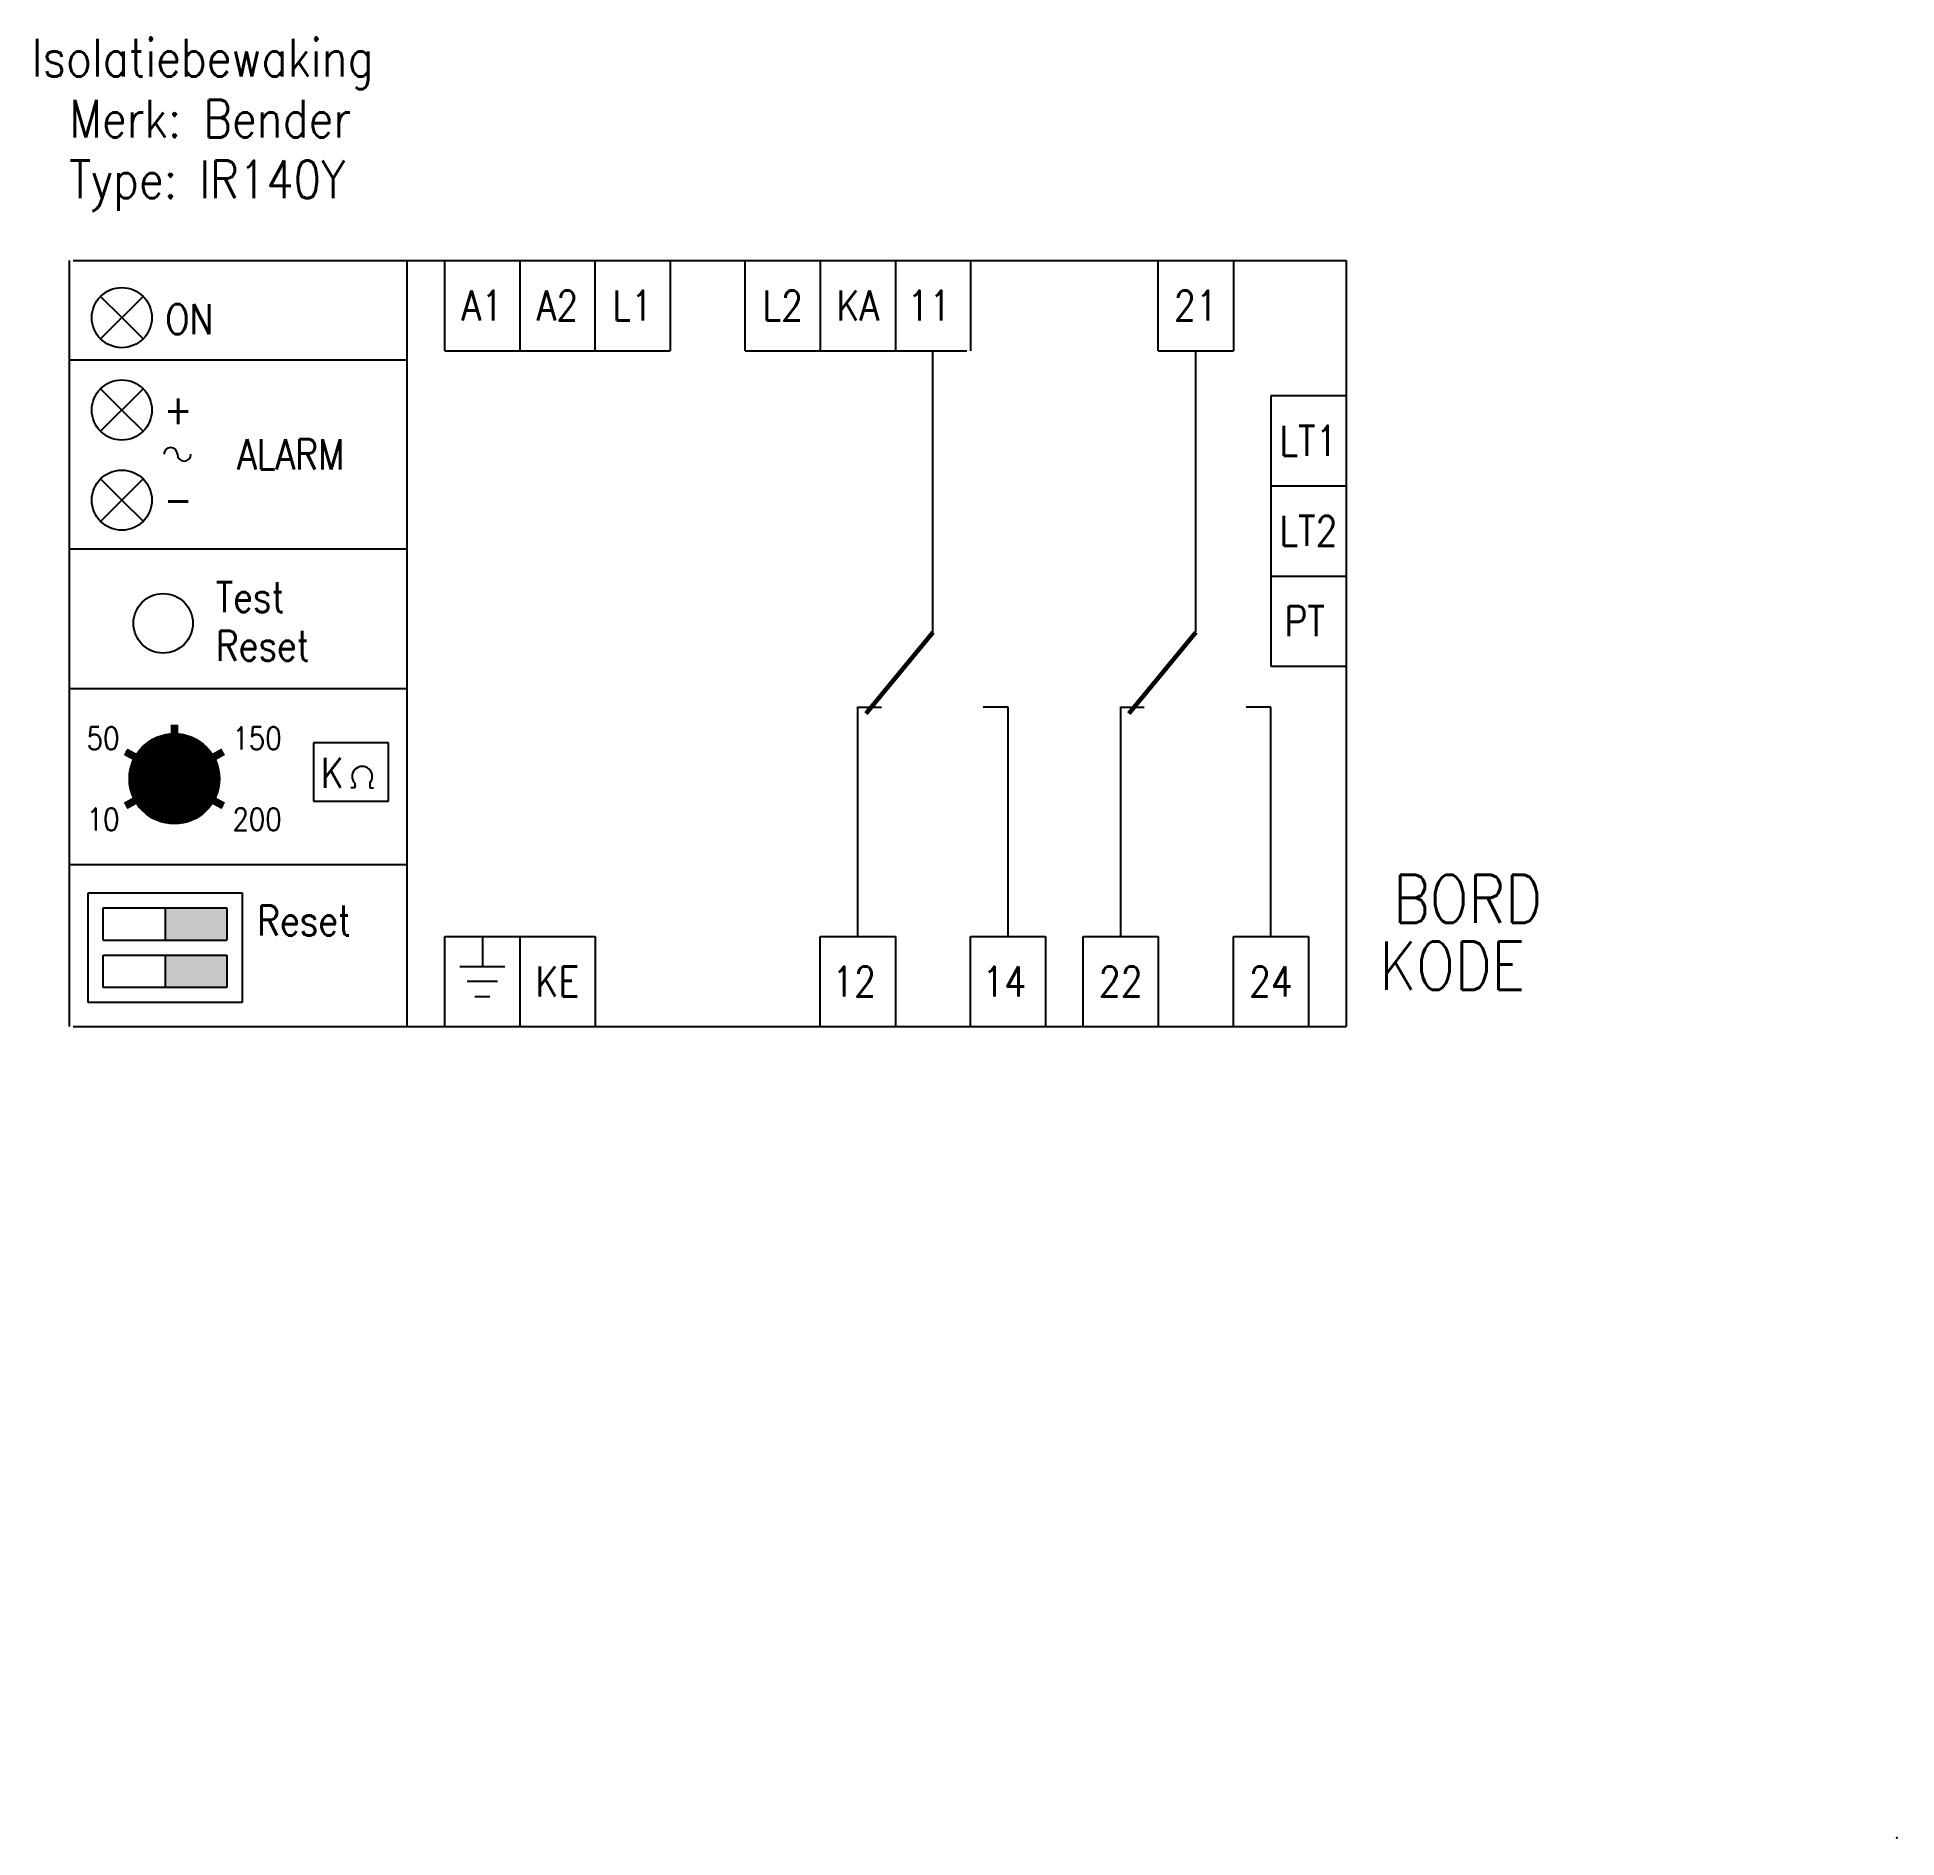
# Model space of a CAD drawing. Extents: x 175 to 299, y 78 to 198.
import ezdxf
from ezdxf.enums import TextEntityAlignment as Align

# ---------------------------------------------------------------- set-up
doc = ezdxf.new("R2010")
doc.units = 0
doc.header["$LTSCALE"] = 6
for name, color, linetype in [('1', 8, 'CONTINUOUS'), ('11', 30, 'CONTINUOUS'), ('12', 30, 'CONTINUOUS'), ('3', 30, 'CONTINUOUS')]:
    doc.layers.add(name, color=color, linetype=linetype)
doc.styles.get("Standard").update_dxf_attribs({"font": 'simplex', "width": 0.85})

# ---------------------------------------------------------------- blocks, each defined once
blk = doc.blocks.new('AARD')
at = {"layer": '1', "color": 0}
for p, q in [((0, 0), (0, -2)), ((-1.5, -2), (1.5, -2)), ((1, -3), (-1, -3)), ((-0.5, -4), (0.5, -4))]:
    blk.add_line(p, q, dxfattribs=at)

msp = doc.modelspace()

# ---------------------------------------------------------------- linework, layer by layer
at = {"layer": '1', "color": 0}
for p, q in [((177.5, 183), (177.5, 132)), ((177.75, 183), (262.5, 183)), ((200, 132), (200, 183)), ((202.5, 177), (202.5, 183)), ((207.5, 183), (207.5, 177)), ((212.5, 177), (212.5, 183)), ((217.5, 183), (217.5, 177)), ((222.5, 177), (222.5, 183)), ((227.5, 183), (227.5, 177)), ((232.5, 183), (232.5, 177)), ((237.5, 183), (237.5, 177)), ((250, 177), (250, 183)), ((255, 183), (255, 177)), ((262.5, 183), (262.5, 132)), ((179.61, 177.81), (182.41, 180.61)), ((181, 179.2), (179.61, 180.59)), ((181, 179.2), (182.41, 177.79)), ((177.5, 176.4), (200, 176.4)), ((202.5, 177), (207.5, 177)), ((207.5, 177), (212.5, 177)), ((212.5, 177), (217.5, 177)), ((222.5, 177), (227.5, 177)), ((227.5, 177), (232.5, 177)), ((232.25, 177), (237.25, 177)), ((235, 158.1), (235, 177)), ((250, 177), (255, 177)), ((252.5, 159), (252.5, 177)), ((179.61, 171.66), (182.41, 174.46)), ((181, 173.05), (179.61, 174.44)), ((262.5, 174), (257.5, 174)), ((257.5, 174), (257.5, 156)), ((181, 173.05), (182.41, 171.64)), ((179.61, 165.66), (182.41, 168.46)), ((181, 167.05), (179.61, 168.44)), ((257.5, 168), (262.5, 168)), ((181, 167.05), (182.41, 165.64)), ((177.5, 163.8), (200, 163.8)), ((257.5, 162), (262.5, 162)), ((252.5, 158.25), (252.5, 160.54)), ((257.5, 156), (262.5, 156)), ((177.5, 154.5), (200, 154.5)), ((230, 138), (230, 153.3)), ((230, 153.26), (231.57, 153.26)), ((240, 153.26), (238.35, 153.26)), ((240, 138), (240, 153.26)), ((247.5, 138), (247.5, 153.3)), ((247.5, 153.26), (249.07, 153.26)), ((257.5, 153.26), (255.85, 153.26)), ((257.5, 138.02), (257.5, 153.26)), ((184.5, 151.5), (184.5, 152.1)), ((181.97, 149.94), (181.27, 150.34)), ((187.03, 149.94), (187.73, 150.34)), ((193.75, 150.9), (193.75, 147)), ((198.75, 150.9), (193.75, 150.9)), ((198.75, 147), (198.75, 150.9)), ((196.5, 147.9), (196.25, 147.9)), ((196.5, 148.2), (196.5, 147.9)), ((197.5, 148.2), (197.5, 147.9)), ((197.5, 147.9), (197.75, 147.9)), ((181.97, 147.06), (181.27, 146.66)), ((187.03, 147.06), (187.73, 146.66)), ((193.75, 147), (198.75, 147)), ((177.5, 142.8), (200, 142.8)), ((178.75, 140.9), (189, 140.9)), ((178.75, 133.6), (178.75, 140.9)), ((179.75, 139.9), (188, 139.9)), ((179.75, 137.75), (179.75, 139.9)), ((183.88, 139.9), (183.88, 137.75)), ((188, 139.9), (188, 137.75)), ((189, 140.9), (189, 133.6)), ((179.75, 137.75), (188, 137.75)), ((202.5, 138), (207.5, 138)), ((202.5, 132), (202.5, 138)), ((207.5, 138), (207.5, 132)), ((207.5, 138), (212.5, 138)), ((212.5, 138), (212.5, 132)), ((227.5, 138), (232.5, 138)), ((227.5, 132), (227.5, 138)), ((232.5, 138), (232.5, 132)), ((237.5, 138), (242.5, 138)), ((237.5, 132), (237.5, 138)), ((242.5, 138), (242.5, 132)), ((245, 132), (245, 138)), ((245, 138), (250, 138)), ((250, 138), (250, 132)), ((255, 132), (255, 138)), ((255, 138), (260, 138)), ((260, 138), (260, 132)), ((179.75, 134.6), (179.75, 136.75)), ((179.75, 136.75), (188, 136.75)), ((183.88, 136.75), (183.88, 134.6)), ((188, 136.75), (188, 134.6)), ((188, 134.6), (179.75, 134.6)), ((189, 133.6), (178.75, 133.6)), ((177.75, 132), (262.5, 132))]:
    msp.add_line(p, q, dxfattribs=at)
for points, const_width in [([(235, 158.25), (230.54, 152.84)], 0.3), ([(252.5, 158.25), (248.04, 152.84)], 0.3), ([(184.5, 152.1), (184.5, 151.5)], 0.5), ([(181.25, 150.3), (187.75, 146.7)], 0.5), ([(187.75, 150.3), (181.25, 146.7)], 0.5)]:
    msp.add_lwpolyline(points, dxfattribs=dict(at, const_width=const_width))
at = {"layer": '1', "color": 0, "const_width": 3}
msp.add_lwpolyline([(183, 148.5, 1), (186, 148.5, 1)], format="xyb", close=True, dxfattribs=at)
at = {"layer": '1', "color": 0}
for centre, radius in [((183.75, 158.85), 1.98), ((184.5, 148.5), 3)]:
    msp.add_circle(centre, radius, dxfattribs=at)
for centre, radius, start, end in [((184.25, 170.1), 0.45, 0, 180), ((185.15, 170.1), 0.45, 180, 0), ((197, 148.65), 0.673, 318.4292, 222.2001), ((197, 148.65), 0.673, 240.7973, 240.849)]:
    msp.add_arc(centre, radius, start, end, dxfattribs=at)
msp.add_point((299.17, 78), dxfattribs=at)
for points in [[(183.89, 139.9), (188, 139.9), (183.88, 137.75), (188, 137.75)], [(183.88, 136.75), (188, 136.75), (183.88, 134.6), (188, 134.6)]]:
    msp.add_solid(points, dxfattribs=at)
at = {"layer": '3', "color": 0}
msp.add_line((179.75, 177.95), (179.75, 177.95), dxfattribs=at)
for centre in [(181, 179.2), (181, 173.05), (181, 167.05)]:
    msp.add_circle(centre, 2, dxfattribs=at)

# ---------------------------------------------------------------- block references
at = {"layer": '1', "color": 0}
msp.add_blockref('AARD', (205, 138), dxfattribs=at)

# ---------------------------------------------------------------- texts
at = {"layer": '1', "color": 0, "width": 0.85}
for s, height, p in [('A1', 2, (205, 180)), ('A2', 2, (210, 180)), ('L1', 2, (215, 180)), ('L2', 2, (225, 180)), ('KA', 2, (230, 180)), ('11', 2, (234.75, 180)), ('21', 2, (252.5, 180)), ('ON', 2, (185.5, 179.1)), ('+', 2, (184.75, 173.1)), ('ALARM', 2, (192.25, 170.1)), ('LT1', 2, (260, 171)), ('-', 2, (184.75, 167.1)), ('LT2', 2, (260, 165)), ('PT', 2, (259.75, 159)), ('50', 1.5, (179.75, 151.2)), ('150', 1.5, (190, 151.2)), ('10', 1.5, (179.75, 145.8)), ('200', 1.5, (190, 145.8)), ('KE', 2, (210, 135)), ('12', 2, (229.75, 135)), ('14', 2, (239.75, 135)), ('22', 2, (247.5, 135)), ('24', 2, (257.5, 135))]:
    msp.add_text(s, height=height, dxfattribs=at).set_placement(p, align=Align.MIDDLE)
for s, p in [('Test', (187.25, 159.6)), ('Reset', (187.25, 156.36)), ('K', (194.25, 147.9)), ('Reset', (190, 138.06))]:
    msp.add_text(s, height=2, dxfattribs=at).set_placement(p)
at = {"layer": '11', "color": 0, "width": 0.85}
msp.add_attdef('BORD', (265.64, 138.9), '', height=3.2, dxfattribs=at)
at = {"layer": '12', "color": 0, "width": 0.85}
msp.add_attdef('KODE', (264.73, 134.46), '-K', height=3.2, dxfattribs=at)
at = {"layer": '3', "color": 0, "width": 0.85}
for s, p in [('Isolatiebewaking', (175, 195.25)), ('Merk: Bender', (177.5, 191.2)), ('Type: IR140Y', (177.5, 187.15))]:
    msp.add_text(s, height=2.5, dxfattribs=at).set_placement(p)

doc.saveas('drawing.dxf')
